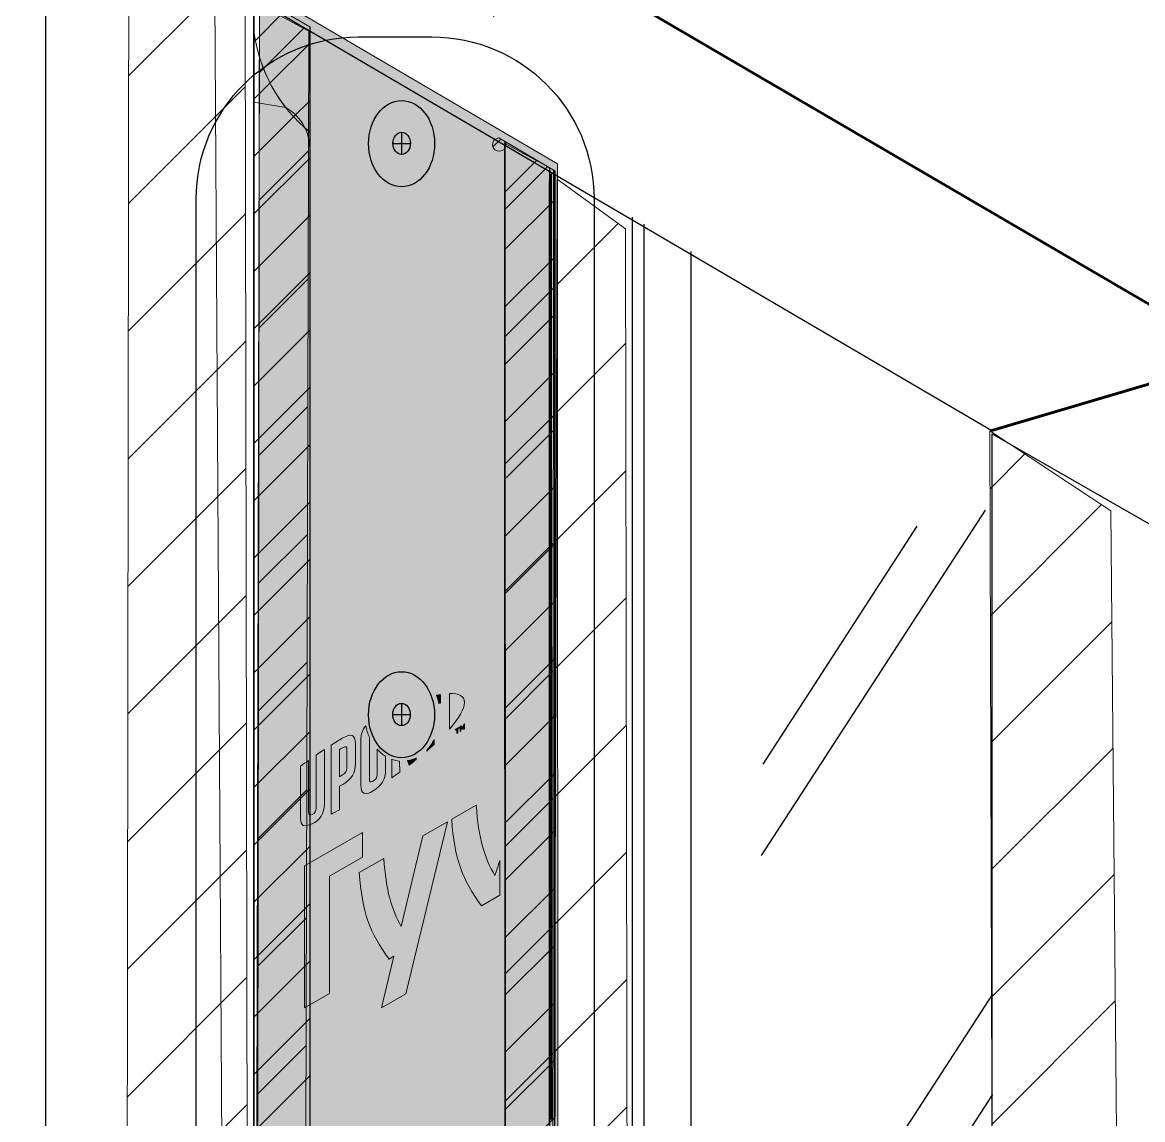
# Model space of a CAD drawing. Extents: x -1392 to 5791, y -3809 to 1722.
# Drawn here: x 899.8 to 1024.1, y -1735.7 to -1613.9 of the extents above; entities that cross this region are included whole.
import ezdxf

# ---------------------------------------------------------------- set-up
doc = ezdxf.new("R2010")
doc.units = 0
doc.header["$MEASUREMENT"] = 0
doc.linetypes.add('AI-Linetype-14', pattern=[18, 9, -9])
for name, color, linetype, lineweight in [('.ATI-HATCH', 7, 'Continuous', 0), ('G-ANNO-TTLB', 7, 'Continuous', 0), ('Layer 12', 7, 'Continuous', 0), ('TYVEK', 7, 'Continuous', 0), ('X-REF - TRACED', 7, 'Continuous', 0)]:
    doc.layers.add(name, color=color, linetype=linetype, lineweight=lineweight)
pattern_1 = [(45, (0, 0), (-7.071067, 7.07107), [])]

# ---------------------------------------------------------------- blocks, each defined once
blk = doc.blocks.new('Block_123')
at = {"layer": '.ATI-HATCH'}
for points, knots in [([(931.68, -1614.43), (931.68, -1614.43), (925.48, -1610.81), (925.48, -1610.81), (925.48, -1610.81), (925.48, -1611.26), (925.48, -1611.26), (925.48, -1611.26), (925.48, -1611.26), (925.48, -1611.26), (925.48, -1611.26), (925.48, -1614.8), (925.48, -1614.8), (926.01, -1619.22), (928.23, -1623.27), (931.68, -1626.09), (931.68, -1626.09), (931.68, -1614.43), (931.68, -1614.43)], [0, 0, 0, 0, 1, 1, 1, 2, 2, 2, 3, 3, 3, 4, 4, 4, 5, 5, 5, 6, 6, 6, 6]), ([(925.48, -1614.8), (925.48, -1614.8), (925.48, -1622.78), (925.48, -1622.78), (925.48, -1622.78), (929.02, -1623.37), (929.02, -1623.37), (927.08, -1620.89), (925.85, -1617.92), (925.48, -1614.8)], [0, 0, 0, 0, 1, 1, 1, 2, 2, 2, 3, 3, 3, 3]), ([(958.88, -1630.39), (958.88, -1630.39), (952.67, -1626.75), (952.67, -1626.75), (952.26, -1626.78), (951.95, -1627.13), (951.98, -1627.54), (952.01, -1627.95), (952.36, -1628.26), (952.77, -1628.23), (953.18, -1628.2), (953.49, -1627.85), (953.46, -1627.44), (953.45, -1627.31), (953.41, -1627.19), (953.34, -1627.09), (953.34, -1627.09), (953.35, -1735.15), (953.35, -1735.15), (953.35, -1735.15), (953.35, -1755.57), (953.35, -1755.57), (953.35, -1755.57), (958.89, -1752.45), (958.89, -1752.45), (958.89, -1752.45), (958.89, -1735.34), (958.89, -1735.34), (958.89, -1735.34), (958.88, -1630.39), (958.88, -1630.39)], [0, 0, 0, 0, 1, 1, 1, 2, 2, 2, 3, 3, 3, 4, 4, 4, 5, 5, 5, 6, 6, 6, 7, 7, 7, 8, 8, 8, 9, 9, 9, 10, 10, 10, 10])]:
    blk.add_open_spline(points, degree=3, knots=knots, dxfattribs=at)
at = {"layer": '.ATI-HATCH', "color": 8, "lineweight": 0, "true_color": 0x808080}
for points in [[(925.65, -1615.92), (925.65, -1615.92), (928.81, -1612.76), (928.81, -1612.76)], [(925.48, -1616.09), (925.48, -1616.09), (925.65, -1615.92), (925.65, -1615.92)], [(927.28, -1620.65), (927.28, -1620.65), (931.68, -1616.25), (931.68, -1616.25)], [(925.48, -1622.45), (925.48, -1622.45), (927.28, -1620.65), (927.28, -1620.65)], [(929.89, -1624.4), (929.89, -1624.4), (931.68, -1622.62), (931.68, -1622.62)], [(952.02, -1627.74), (952.02, -1627.74), (952.88, -1626.87), (952.88, -1626.87)], [(953.34, -1632.78), (953.34, -1632.78), (956.89, -1629.23), (956.89, -1629.23)], [(953.34, -1639.14), (953.34, -1639.14), (958.88, -1633.61), (958.88, -1633.61)], [(953.34, -1645.5), (953.34, -1645.5), (958.88, -1639.97), (958.88, -1639.97)], [(953.34, -1651.87), (953.34, -1651.87), (958.88, -1646.34), (958.88, -1646.34)], [(953.35, -1658.23), (953.35, -1658.23), (958.88, -1652.7), (958.88, -1652.7)], [(953.35, -1664.6), (953.35, -1664.6), (958.88, -1659.06), (958.88, -1659.06)], [(953.35, -1670.96), (953.35, -1670.96), (958.88, -1665.43), (958.88, -1665.43)], [(953.35, -1677.32), (953.35, -1677.32), (958.88, -1671.79), (958.88, -1671.79)], [(953.35, -1683.69), (953.35, -1683.69), (958.88, -1678.16), (958.88, -1678.16)], [(953.35, -1690.05), (953.35, -1690.05), (958.88, -1684.52), (958.88, -1684.52)], [(953.35, -1696.42), (953.35, -1696.42), (958.88, -1690.88), (958.88, -1690.88)], [(953.35, -1702.78), (953.35, -1702.78), (958.88, -1697.25), (958.88, -1697.25)], [(953.35, -1709.15), (953.35, -1709.15), (958.88, -1703.61), (958.88, -1703.61)], [(953.35, -1715.51), (953.35, -1715.51), (958.89, -1709.98), (958.89, -1709.98)], [(953.35, -1721.87), (953.35, -1721.87), (958.89, -1716.34), (958.89, -1716.34)], [(953.35, -1728.24), (953.35, -1728.24), (958.89, -1722.71), (958.89, -1722.71)], [(953.35, -1734.6), (953.35, -1734.6), (958.89, -1729.07), (958.89, -1729.07)], [(953.35, -1740.97), (953.35, -1740.97), (958.89, -1735.43), (958.89, -1735.43)], [(953.35, -1747.33), (953.35, -1747.33), (958.89, -1741.8), (958.89, -1741.8)], [(953.35, -1753.7), (953.35, -1753.7), (958.89, -1748.16), (958.89, -1748.16)]]:
    blk.add_open_spline(points, degree=3, dxfattribs=at)
blk = doc.blocks.new('Block_125')
at = {"layer": '.ATI-HATCH'}
blk.add_open_spline([(931.68, -1628.25), (931.79, -1626.25), (930.76, -1624.36), (929.02, -1623.37), (929.02, -1623.37), (925.48, -1622.78), (925.48, -1622.78), (925.48, -1622.78), (925.48, -1771.27), (925.48, -1771.27), (925.48, -1771.27), (931.68, -1767.78), (931.68, -1767.78), (931.68, -1767.78), (931.68, -1628.25), (931.68, -1628.25)], degree=3, knots=[0, 0, 0, 0, 1, 1, 1, 2, 2, 2, 3, 3, 3, 4, 4, 4, 5, 5, 5, 5], dxfattribs=at)
at = {"layer": '.ATI-HATCH', "color": 8, "lineweight": 0, "true_color": 0x808080}
for points in [[(925.48, -1628.82), (925.48, -1628.82), (930.11, -1624.19), (930.11, -1624.19)], [(925.48, -1635.18), (925.48, -1635.18), (931.68, -1628.98), (931.68, -1628.98)], [(925.48, -1641.55), (925.48, -1641.55), (931.68, -1635.35), (931.68, -1635.35)], [(925.48, -1647.91), (925.48, -1647.91), (931.68, -1641.71), (931.68, -1641.71)], [(925.48, -1654.28), (925.48, -1654.28), (931.68, -1648.08), (931.68, -1648.08)], [(925.48, -1660.64), (925.48, -1660.64), (931.68, -1654.44), (931.68, -1654.44)], [(925.48, -1667.01), (925.48, -1667.01), (931.68, -1660.81), (931.68, -1660.81)], [(925.48, -1673.37), (925.48, -1673.37), (931.68, -1667.17), (931.68, -1667.17)], [(925.48, -1679.74), (925.48, -1679.74), (931.68, -1673.53), (931.68, -1673.53)], [(925.48, -1686.1), (925.48, -1686.1), (931.68, -1679.9), (931.68, -1679.9)], [(925.48, -1692.47), (925.48, -1692.47), (931.68, -1686.26), (931.68, -1686.26)], [(925.48, -1698.83), (925.48, -1698.83), (931.68, -1692.63), (931.68, -1692.63)], [(925.48, -1705.2), (925.48, -1705.2), (931.68, -1698.99), (931.68, -1698.99)], [(925.48, -1711.56), (925.48, -1711.56), (931.68, -1705.36), (931.68, -1705.36)], [(925.48, -1717.93), (925.48, -1717.93), (931.68, -1711.72), (931.68, -1711.72)], [(925.48, -1724.29), (925.48, -1724.29), (931.68, -1718.09), (931.68, -1718.09)], [(925.48, -1730.66), (925.48, -1730.66), (931.68, -1724.45), (931.68, -1724.45)], [(925.48, -1737.02), (925.48, -1737.02), (931.68, -1730.82), (931.68, -1730.82)], [(925.48, -1743.39), (925.48, -1743.39), (931.68, -1737.18), (931.68, -1737.18)], [(925.48, -1749.75), (925.48, -1749.75), (931.68, -1743.55), (931.68, -1743.55)], [(925.48, -1756.12), (925.48, -1756.12), (931.68, -1749.91), (931.68, -1749.91)], [(925.48, -1762.48), (925.48, -1762.48), (931.68, -1756.28), (931.68, -1756.28)], [(925.48, -1768.85), (925.48, -1768.85), (931.68, -1762.64), (931.68, -1762.64)]]:
    blk.add_open_spline(points, degree=3, dxfattribs=at)
blk = doc.blocks.new('Block_466')
at = {"layer": 'TYVEK', "color": 18, "lineweight": 60, "true_color": 0x000000}
for points in [[(901.16, -1572.61)], [(901.16, -1744)]]:
    blk.add_lwpolyline(points, dxfattribs=at)
blk = doc.blocks.new('Block_468')
at = {"layer": 'TYVEK', "color": 18, "lineweight": 25, "true_color": 0x000000}
for points in [[(958.29, -1630.14)], [(958.29, -1735.07)]]:
    blk.add_lwpolyline(points, dxfattribs=at)
blk = doc.blocks.new('Block_472')
at = {"layer": 'TYVEK', "color": 4, "lineweight": 25, "true_color": 0x00ffff}
for points in [[(958.3, -1735.08)], [(958.3, -1763.15)]]:
    blk.add_lwpolyline(points, dxfattribs=at)
blk = doc.blocks.new('Block_473')
at = {"layer": 'TYVEK', "color": 4, "lineweight": 25, "true_color": 0x00ffff}
for points in [[(958.29, -1630.14)], [(958.3, -1735.08)]]:
    blk.add_lwpolyline(points, dxfattribs=at)
blk = doc.blocks.new('Block_475')
at = {"layer": 'TYVEK', "color": 18, "lineweight": 60, "true_color": 0x000000}
for points in [[(958.29, -1630.14)], [(958.29, -1763.15)]]:
    blk.add_lwpolyline(points, dxfattribs=at)
blk = doc.blocks.new('Block_484')
at = {"layer": 'TYVEK', "color": 18, "lineweight": 25, "true_color": 0x000000}
for points in [[(962.51, -1630.67)], [(962.51, -1735.62)]]:
    blk.add_lwpolyline(points, dxfattribs=at)
blk = doc.blocks.new('Block_485')
at = {"layer": 'TYVEK', "color": 4, "lineweight": 25, "true_color": 0x00ffff}
for points in [[(963.62, -1630.53)], [(963.64, -1735.48)]]:
    blk.add_lwpolyline(points, dxfattribs=at)
blk = doc.blocks.new('Block_771')
at = {"layer": 'X-REF - TRACED', "true_color": 0x848484, "transparency": 33554687}
h = blk.add_hatch(color=252, dxfattribs=at)
h.dxf.hatch_style = 2
edge = h.paths.add_edge_path()
edge.add_spline(control_points=[(948.86, -1689.39), (948.86, -1690.11), (948.25, -1691.14), (947.18, -1692.34), (947.18, -1692.34), (947.18, -1688.39), (947.18, -1688.39), (948.25, -1688.35), (948.86, -1688.67), (948.86, -1689.39)], knot_values=[0, 0, 0, 0, 1, 1, 1, 2, 2, 2, 3, 3, 3, 3], degree=3, periodic=0)
h = blk.add_hatch(color=252, dxfattribs=at)
h.dxf.hatch_style = 2
edge = h.paths.add_edge_path()
edge.add_spline(control_points=[(946.18, -1688.51), (946.18, -1688.51), (946.18, -1689.45), (946.18, -1689.45), (946.13, -1689.46), (946.08, -1689.47), (946.02, -1689.49), (945.96, -1689.18), (945.88, -1688.88), (945.76, -1688.59), (945.91, -1688.56), (946.04, -1688.53), (946.18, -1688.51)], knot_values=[0, 0, 0, 0, 1, 1, 1, 2, 2, 2, 3, 3, 3, 4, 4, 4, 4], degree=3, periodic=0)
h = blk.add_hatch(color=252, dxfattribs=at)
h.dxf.hatch_style = 2
edge = h.paths.add_edge_path()
edge.add_spline(control_points=[(939.16, -1694.56), (939.16, -1694.56), (939.16, -1697.39), (939.16, -1697.39), (939.16, -1697.69), (939.07, -1697.9), (938.74, -1698.1), (938.39, -1698.31), (938.3, -1698.2), (938.3, -1697.88), (938.3, -1697.88), (938.3, -1693.23), (938.3, -1693.23), (938.12, -1692.84), (937.98, -1692.42), (937.9, -1691.97), (937.55, -1692.38), (937.35, -1692.9), (937.35, -1693.52), (937.35, -1693.52), (937.35, -1698.52), (937.35, -1698.52), (937.35, -1699.59), (937.82, -1699.75), (938.74, -1699.18), (939.63, -1698.61), (940.1, -1697.95), (940.1, -1696.82), (940.1, -1696.82), (940.1, -1695.35), (940.1, -1695.35), (939.75, -1695.15), (939.44, -1694.88), (939.16, -1694.56)], knot_values=[0, 0, 0, 0, 1, 1, 1, 2, 2, 2, 3, 3, 3, 4, 4, 4, 5, 5, 5, 6, 6, 6, 7, 7, 7, 8, 8, 8, 9, 9, 9, 10, 10, 10, 11, 11, 11, 11], degree=3, periodic=0)
h = blk.add_hatch(color=252, dxfattribs=at)
h.dxf.hatch_style = 2
edge = h.paths.add_edge_path()
edge.add_spline(control_points=[(947.86, -1692.34), (947.86, -1692.34), (947.86, -1692.44), (947.86, -1692.44), (947.86, -1692.44), (948.01, -1692.35), (948.01, -1692.35), (948.01, -1692.35), (948.01, -1692.82), (948.01, -1692.82), (948.01, -1692.82), (948.11, -1692.76), (948.11, -1692.76), (948.11, -1692.76), (948.11, -1692.3), (948.11, -1692.3), (948.11, -1692.3), (948.26, -1692.21), (948.26, -1692.21), (948.26, -1692.21), (948.26, -1692.11), (948.26, -1692.11), (948.26, -1692.11), (947.86, -1692.34), (947.86, -1692.34)], knot_values=[0, 0, 0, 0, 1, 1, 1, 2, 2, 2, 3, 3, 3, 4, 4, 4, 5, 5, 5, 6, 6, 6, 7, 7, 7, 8, 8, 8, 8], degree=3, periodic=0)
edge = h.paths.add_edge_path()
edge.add_spline(control_points=[(948.77, -1691.82), (948.77, -1691.82), (948.62, -1692.17), (948.62, -1692.17), (948.62, -1692.17), (948.47, -1691.99), (948.47, -1691.99), (948.47, -1691.99), (948.37, -1692.05), (948.37, -1692.05), (948.37, -1692.05), (948.37, -1692.62), (948.37, -1692.62), (948.37, -1692.62), (948.46, -1692.56), (948.46, -1692.56), (948.46, -1692.56), (948.46, -1692.16), (948.46, -1692.16), (948.46, -1692.16), (948.61, -1692.34), (948.61, -1692.34), (948.61, -1692.34), (948.62, -1692.34), (948.62, -1692.34), (948.62, -1692.34), (948.77, -1691.98), (948.77, -1691.98), (948.77, -1691.98), (948.77, -1692.38), (948.77, -1692.38), (948.77, -1692.38), (948.87, -1692.33), (948.87, -1692.33), (948.87, -1692.33), (948.87, -1691.76), (948.87, -1691.76), (948.87, -1691.76), (948.77, -1691.82), (948.77, -1691.82)], knot_values=[0, 0, 0, 0, 1, 1, 1, 2, 2, 2, 3, 3, 3, 4, 4, 4, 5, 5, 5, 6, 6, 6, 7, 7, 7, 8, 8, 8, 9, 9, 9, 10, 10, 10, 11, 11, 11, 12, 12, 12, 13, 13, 13, 13], degree=3, periodic=0)
h = blk.add_hatch(color=252, dxfattribs=at)
h.dxf.hatch_style = 2
edge = h.paths.add_edge_path()
edge.add_spline(control_points=[(935.8, -1696.65), (935.8, -1696.98), (935.7, -1697.21), (935.32, -1697.43), (935.32, -1697.43), (934.99, -1697.62), (934.99, -1697.62), (934.99, -1697.62), (934.99, -1694.6), (934.99, -1694.6), (935.14, -1694.5), (935.22, -1694.46), (935.31, -1694.41), (935.72, -1694.17), (935.8, -1694.3), (935.8, -1694.63), (935.8, -1694.63), (935.8, -1696.65), (935.8, -1696.65)], knot_values=[0, 0, 0, 0, 1, 1, 1, 2, 2, 2, 3, 3, 3, 4, 4, 4, 5, 5, 5, 6, 6, 6, 6], degree=3, periodic=0)
edge = h.paths.add_edge_path()
edge.add_spline(control_points=[(935.36, -1693.31), (935.2, -1693.4), (934.6, -1693.77), (934.06, -1694.12), (934.06, -1694.12), (934.06, -1701.77), (934.06, -1701.77), (934.24, -1701.68), (934.73, -1701.43), (934.99, -1701.28), (934.99, -1701.28), (934.99, -1698.68), (934.99, -1698.68), (934.99, -1698.68), (935.36, -1698.47), (935.36, -1698.47), (936.34, -1697.9), (936.75, -1697.16), (936.75, -1696.19), (936.75, -1696.19), (936.75, -1693.93), (936.75, -1693.93), (936.75, -1692.98), (936.29, -1692.77), (935.36, -1693.31)], knot_values=[0, 0, 0, 0, 1, 1, 1, 2, 2, 2, 3, 3, 3, 4, 4, 4, 5, 5, 5, 6, 6, 6, 7, 7, 7, 8, 8, 8, 8], degree=3, periodic=0)
h = blk.add_hatch(color=252, dxfattribs=at)
h.dxf.hatch_style = 2
edge = h.paths.add_edge_path()
edge.add_spline(control_points=[(944.66, -1694.67), (944.99, -1694.33), (945.28, -1693.93), (945.5, -1693.48), (945.5, -1693.48), (945.5, -1694.03), (945.5, -1694.03), (945.24, -1694.26), (944.86, -1694.6), (944.66, -1694.77), (944.66, -1694.77), (944.66, -1694.67), (944.66, -1694.67)], knot_values=[0, 0, 0, 0, 1, 1, 1, 2, 2, 2, 3, 3, 3, 4, 4, 4, 4], degree=3, periodic=0)
h = blk.add_hatch(color=252, dxfattribs=at)
h.dxf.hatch_style = 2
edge = h.paths.add_edge_path()
edge.add_spline(control_points=[(932.38, -1701.13), (932.38, -1701.43), (932.29, -1701.67), (931.96, -1701.82), (931.64, -1701.96), (931.55, -1701.85), (931.55, -1701.49), (931.55, -1701.49), (931.55, -1695.81), (931.55, -1695.81), (931.34, -1695.96), (930.86, -1696.31), (930.66, -1696.46), (930.66, -1696.46), (930.66, -1702.21), (930.66, -1702.21), (930.66, -1703.13), (931.04, -1703.26), (931.96, -1702.85), (932.81, -1702.48), (933.32, -1701.69), (933.32, -1700.67), (933.32, -1700.67), (933.32, -1694.6), (933.32, -1694.6), (933.15, -1694.71), (932.57, -1695.1), (932.38, -1695.23), (932.38, -1695.23), (932.38, -1701.13), (932.38, -1701.13)], knot_values=[0, 0, 0, 0, 1, 1, 1, 2, 2, 2, 3, 3, 3, 4, 4, 4, 5, 5, 5, 6, 6, 6, 7, 7, 7, 8, 8, 8, 9, 9, 9, 10, 10, 10, 10], degree=3, periodic=0)
h = blk.add_hatch(color=252, dxfattribs=at)
h.dxf.hatch_style = 2
edge = h.paths.add_edge_path()
edge.add_spline(control_points=[(941.66, -1695.88), (941.66, -1695.88), (941.68, -1697.1), (941.68, -1697.1), (941.44, -1697.28), (940.96, -1697.61), (940.78, -1697.74), (940.78, -1697.74), (940.78, -1695.69), (940.78, -1695.69), (941.06, -1695.79), (941.36, -1695.86), (941.66, -1695.88)], knot_values=[0, 0, 0, 0, 1, 1, 1, 2, 2, 2, 3, 3, 3, 4, 4, 4, 4], degree=3, periodic=0)
h = blk.add_hatch(color=252, dxfattribs=at)
h.dxf.hatch_style = 2
edge = h.paths.add_edge_path()
edge.add_spline(control_points=[(943.51, -1695.53), (943.51, -1695.53), (943.51, -1695.72), (943.51, -1695.72), (943.28, -1695.9), (942.94, -1696.16), (942.71, -1696.34), (942.71, -1696.34), (942.55, -1695.84), (942.55, -1695.84), (942.88, -1695.79), (943.2, -1695.68), (943.51, -1695.53)], knot_values=[0, 0, 0, 0, 1, 1, 1, 2, 2, 2, 3, 3, 3, 4, 4, 4, 4], degree=3, periodic=0)
at = {"layer": 'X-REF - TRACED'}
for points, knots in [([(948.86, -1689.39), (948.86, -1690.11), (948.25, -1691.14), (947.18, -1692.34), (947.18, -1692.34), (947.18, -1688.39), (947.18, -1688.39), (948.25, -1688.35), (948.86, -1688.67), (948.86, -1689.39)], [0, 0, 0, 0, 1, 1, 1, 2, 2, 2, 3, 3, 3, 3]), ([(946.18, -1688.51), (946.18, -1688.51), (946.18, -1689.45), (946.18, -1689.45), (946.13, -1689.46), (946.08, -1689.47), (946.02, -1689.49), (945.96, -1689.18), (945.88, -1688.88), (945.76, -1688.59), (945.91, -1688.56), (946.04, -1688.53), (946.18, -1688.51)], [0, 0, 0, 0, 1, 1, 1, 2, 2, 2, 3, 3, 3, 4, 4, 4, 4]), ([(939.16, -1694.56), (939.16, -1694.56), (939.16, -1697.39), (939.16, -1697.39), (939.16, -1697.69), (939.07, -1697.9), (938.74, -1698.1), (938.39, -1698.31), (938.3, -1698.2), (938.3, -1697.88), (938.3, -1697.88), (938.3, -1693.23), (938.3, -1693.23), (938.12, -1692.84), (937.98, -1692.42), (937.9, -1691.97), (937.55, -1692.38), (937.35, -1692.9), (937.35, -1693.52), (937.35, -1693.52), (937.35, -1698.52), (937.35, -1698.52), (937.35, -1699.59), (937.82, -1699.75), (938.74, -1699.18), (939.63, -1698.61), (940.1, -1697.95), (940.1, -1696.82), (940.1, -1696.82), (940.1, -1695.35), (940.1, -1695.35), (939.75, -1695.15), (939.44, -1694.88), (939.16, -1694.56)], [0, 0, 0, 0, 1, 1, 1, 2, 2, 2, 3, 3, 3, 4, 4, 4, 5, 5, 5, 6, 6, 6, 7, 7, 7, 8, 8, 8, 9, 9, 9, 10, 10, 10, 11, 11, 11, 11]), ([(948.77, -1691.82), (948.77, -1691.82), (948.62, -1692.17), (948.62, -1692.17), (948.62, -1692.17), (948.47, -1691.99), (948.47, -1691.99), (948.47, -1691.99), (948.37, -1692.05), (948.37, -1692.05), (948.37, -1692.05), (948.37, -1692.62), (948.37, -1692.62), (948.37, -1692.62), (948.46, -1692.56), (948.46, -1692.56), (948.46, -1692.56), (948.46, -1692.16), (948.46, -1692.16), (948.46, -1692.16), (948.61, -1692.34), (948.61, -1692.34), (948.61, -1692.34), (948.62, -1692.34), (948.62, -1692.34), (948.62, -1692.34), (948.77, -1691.98), (948.77, -1691.98), (948.77, -1691.98), (948.77, -1692.38), (948.77, -1692.38), (948.77, -1692.38), (948.87, -1692.33), (948.87, -1692.33), (948.87, -1692.33), (948.87, -1691.76), (948.87, -1691.76), (948.87, -1691.76), (948.77, -1691.82), (948.77, -1691.82)], [0, 0, 0, 0, 1, 1, 1, 2, 2, 2, 3, 3, 3, 4, 4, 4, 5, 5, 5, 6, 6, 6, 7, 7, 7, 8, 8, 8, 9, 9, 9, 10, 10, 10, 11, 11, 11, 12, 12, 12, 13, 13, 13, 13]), ([(935.36, -1693.31), (935.2, -1693.4), (934.6, -1693.77), (934.06, -1694.12), (934.06, -1694.12), (934.06, -1701.77), (934.06, -1701.77), (934.24, -1701.68), (934.73, -1701.43), (934.99, -1701.28), (934.99, -1701.28), (934.99, -1698.68), (934.99, -1698.68), (934.99, -1698.68), (935.36, -1698.47), (935.36, -1698.47), (936.34, -1697.9), (936.75, -1697.16), (936.75, -1696.19), (936.75, -1696.19), (936.75, -1693.93), (936.75, -1693.93), (936.75, -1692.98), (936.29, -1692.77), (935.36, -1693.31)], [0, 0, 0, 0, 1, 1, 1, 2, 2, 2, 3, 3, 3, 4, 4, 4, 5, 5, 5, 6, 6, 6, 7, 7, 7, 8, 8, 8, 8]), ([(947.86, -1692.34), (947.86, -1692.34), (947.86, -1692.44), (947.86, -1692.44), (947.86, -1692.44), (948.01, -1692.35), (948.01, -1692.35), (948.01, -1692.35), (948.01, -1692.82), (948.01, -1692.82), (948.01, -1692.82), (948.11, -1692.76), (948.11, -1692.76), (948.11, -1692.76), (948.11, -1692.3), (948.11, -1692.3), (948.11, -1692.3), (948.26, -1692.21), (948.26, -1692.21), (948.26, -1692.21), (948.26, -1692.11), (948.26, -1692.11), (948.26, -1692.11), (947.86, -1692.34), (947.86, -1692.34)], [0, 0, 0, 0, 1, 1, 1, 2, 2, 2, 3, 3, 3, 4, 4, 4, 5, 5, 5, 6, 6, 6, 7, 7, 7, 8, 8, 8, 8]), ([(935.8, -1696.65), (935.8, -1696.98), (935.7, -1697.21), (935.32, -1697.43), (935.32, -1697.43), (934.99, -1697.62), (934.99, -1697.62), (934.99, -1697.62), (934.99, -1694.6), (934.99, -1694.6), (935.14, -1694.5), (935.22, -1694.46), (935.31, -1694.41), (935.72, -1694.17), (935.8, -1694.3), (935.8, -1694.63), (935.8, -1694.63), (935.8, -1696.65), (935.8, -1696.65)], [0, 0, 0, 0, 1, 1, 1, 2, 2, 2, 3, 3, 3, 4, 4, 4, 5, 5, 5, 6, 6, 6, 6]), ([(944.66, -1694.67), (944.99, -1694.33), (945.28, -1693.93), (945.5, -1693.48), (945.5, -1693.48), (945.5, -1694.03), (945.5, -1694.03), (945.24, -1694.26), (944.86, -1694.6), (944.66, -1694.77), (944.66, -1694.77), (944.66, -1694.67), (944.66, -1694.67)], [0, 0, 0, 0, 1, 1, 1, 2, 2, 2, 3, 3, 3, 4, 4, 4, 4]), ([(932.38, -1701.13), (932.38, -1701.43), (932.29, -1701.67), (931.96, -1701.82), (931.64, -1701.96), (931.55, -1701.85), (931.55, -1701.49), (931.55, -1701.49), (931.55, -1695.81), (931.55, -1695.81), (931.34, -1695.96), (930.86, -1696.31), (930.66, -1696.46), (930.66, -1696.46), (930.66, -1702.21), (930.66, -1702.21), (930.66, -1703.13), (931.04, -1703.26), (931.96, -1702.85), (932.81, -1702.48), (933.32, -1701.69), (933.32, -1700.67), (933.32, -1700.67), (933.32, -1694.6), (933.32, -1694.6), (933.15, -1694.71), (932.57, -1695.1), (932.38, -1695.23), (932.38, -1695.23), (932.38, -1701.13), (932.38, -1701.13)], [0, 0, 0, 0, 1, 1, 1, 2, 2, 2, 3, 3, 3, 4, 4, 4, 5, 5, 5, 6, 6, 6, 7, 7, 7, 8, 8, 8, 9, 9, 9, 10, 10, 10, 10]), ([(941.66, -1695.88), (941.66, -1695.88), (941.68, -1697.1), (941.68, -1697.1), (941.44, -1697.28), (940.96, -1697.61), (940.78, -1697.74), (940.78, -1697.74), (940.78, -1695.69), (940.78, -1695.69), (941.06, -1695.79), (941.36, -1695.86), (941.66, -1695.88)], [0, 0, 0, 0, 1, 1, 1, 2, 2, 2, 3, 3, 3, 4, 4, 4, 4]), ([(943.51, -1695.53), (943.51, -1695.53), (943.51, -1695.72), (943.51, -1695.72), (943.28, -1695.9), (942.94, -1696.16), (942.71, -1696.34), (942.71, -1696.34), (942.55, -1695.84), (942.55, -1695.84), (942.88, -1695.79), (943.2, -1695.68), (943.51, -1695.53)], [0, 0, 0, 0, 1, 1, 1, 2, 2, 2, 3, 3, 3, 4, 4, 4, 4])]:
    blk.add_open_spline(points, degree=3, knots=knots, dxfattribs=at)
blk = doc.blocks.new('Block_775')
at = {"layer": 'X-REF - TRACED', "true_color": 0x848484, "transparency": 33554687}
h = blk.add_hatch(color=252, dxfattribs=at)
h.dxf.hatch_style = 2
edge = h.paths.add_edge_path()
edge.add_spline(control_points=[(952.78, -1706.93), (952.78, -1706.93), (952.78, -1710.75), (952.78, -1710.75), (952.78, -1710.75), (950.74, -1711.93), (950.74, -1711.93), (948.62, -1709.08), (947.74, -1706.69), (947.44, -1702.34), (947.44, -1702.34), (950.17, -1700.77), (950.17, -1700.77), (950.38, -1704.49), (951.11, -1706.67), (952.23, -1708.57), (952.43, -1708.02), (952.61, -1707.48), (952.78, -1706.93)], knot_values=[0, 0, 0, 0, 1, 1, 1, 2, 2, 2, 3, 3, 3, 4, 4, 4, 5, 5, 5, 6, 6, 6, 6], degree=3, periodic=0)
h = blk.add_hatch(color=252, dxfattribs=at)
h.dxf.hatch_style = 2
h.paths.add_polyline_path([(937.52, -1703.82), (937.52, -1706.56), (933.87, -1708.67), (933.87, -1721.67), (931.1, -1723.27), (931.1, -1707.52)])
at = {"layer": 'X-REF - TRACED'}
blk.add_lwpolyline([(937.52, -1703.82), (937.52, -1706.56), (933.87, -1708.67), (933.87, -1721.67), (931.1, -1723.27), (931.1, -1707.52)], close=True, dxfattribs=at)
blk.add_open_spline([(952.78, -1706.93), (952.78, -1706.93), (952.78, -1710.75), (952.78, -1710.75), (952.78, -1710.75), (950.74, -1711.93), (950.74, -1711.93), (948.62, -1709.08), (947.74, -1706.69), (947.44, -1702.34), (947.44, -1702.34), (950.17, -1700.77), (950.17, -1700.77), (950.38, -1704.49), (951.11, -1706.67), (952.23, -1708.57), (952.43, -1708.02), (952.61, -1707.48), (952.78, -1706.93)], degree=3, knots=[0, 0, 0, 0, 1, 1, 1, 2, 2, 2, 3, 3, 3, 4, 4, 4, 5, 5, 5, 6, 6, 6, 6], dxfattribs=at)
blk = doc.blocks.new('Block_774')
at = {"layer": 'X-REF - TRACED', "true_color": 0x848484, "transparency": 33554687}
h = blk.add_hatch(color=252, dxfattribs=at)
h.dxf.hatch_style = 2
edge = h.paths.add_edge_path()
edge.add_spline(control_points=[(944.25, -1704.18), (944.25, -1704.18), (941.82, -1714.23), (941.82, -1714.23), (940.79, -1712.39), (940.12, -1710.24), (939.91, -1706.69), (939.91, -1706.69), (937.18, -1708.26), (937.18, -1708.26), (937.48, -1712.61), (938.36, -1715), (940.48, -1717.85), (940.48, -1717.85), (941.02, -1717.53), (941.02, -1717.53), (941.02, -1717.53), (939.64, -1723.28), (939.64, -1723.28), (939.64, -1723.28), (942.34, -1721.72), (942.34, -1721.72), (942.34, -1721.72), (946.96, -1702.62), (946.96, -1702.62), (946.96, -1702.62), (944.25, -1704.18), (944.25, -1704.18)], knot_values=[0, 0, 0, 0, 1, 1, 1, 2, 2, 2, 3, 3, 3, 4, 4, 4, 5, 5, 5, 6, 6, 6, 7, 7, 7, 8, 8, 8, 9, 9, 9, 9], degree=3, periodic=0)
at = {"layer": 'X-REF - TRACED'}
blk.add_open_spline([(944.25, -1704.18), (944.25, -1704.18), (941.82, -1714.23), (941.82, -1714.23), (940.79, -1712.39), (940.12, -1710.24), (939.91, -1706.69), (939.91, -1706.69), (937.18, -1708.26), (937.18, -1708.26), (937.48, -1712.61), (938.36, -1715), (940.48, -1717.85), (940.48, -1717.85), (941.02, -1717.53), (941.02, -1717.53), (941.02, -1717.53), (939.64, -1723.28), (939.64, -1723.28), (939.64, -1723.28), (942.34, -1721.72), (942.34, -1721.72), (942.34, -1721.72), (946.96, -1702.62), (946.96, -1702.62), (946.96, -1702.62), (944.25, -1704.18), (944.25, -1704.18)], degree=3, knots=[0, 0, 0, 0, 1, 1, 1, 2, 2, 2, 3, 3, 3, 4, 4, 4, 5, 5, 5, 6, 6, 6, 7, 7, 7, 8, 8, 8, 9, 9, 9, 9], dxfattribs=at)
blk.add_blockref('Block_775', (0, 0), dxfattribs=at)
blk = doc.blocks.new('Block_773')
at = {"layer": 'X-REF - TRACED'}
blk.add_blockref('Block_774', (0, 0), dxfattribs=at)
blk = doc.blocks.new('Block_772')
at = {"layer": 'X-REF - TRACED'}
blk.add_blockref('Block_773', (0, 0), dxfattribs=at)
blk = doc.blocks.new('Block_770')
at = {"layer": 'X-REF - TRACED'}
for name in ['Block_771', 'Block_772']:
    blk.add_blockref(name, (0, 0), dxfattribs=at)

msp = doc.modelspace()

# ---------------------------------------------------------------- hatches: boundary and pattern name
at = {"layer": 'G-ANNO-TTLB', "true_color": 0xff00ff, "transparency": 33554687}
h = msp.add_hatch(color=6, dxfattribs=at)
edge = h.paths.add_edge_path()
edge.add_spline(control_points=[(1773.02, -3692.6), (1773.02, -3692.6), (-1156.5, -3692.6), (-1156.5, -3692.6), (-1156.5, -3692.6), (-1156.5, -1235.6), (-1156.5, -1235.6), (-1156.5, -1235.6), (1773.02, -1235.6), (1773.02, -1235.6), (1773.02, -1235.6), (1773.02, -3692.6), (1773.02, -3692.6)], knot_values=[0, 0, 0, 0, 1, 1, 1, 2, 2, 2, 3, 3, 3, 4, 4, 4, 4], degree=3, periodic=0)
edge = h.paths.add_edge_path()
edge.add_spline(control_points=[(-1147.5, -1244.6), (-1147.5, -1244.6), (-1147.5, -3683.6), (-1147.5, -3683.6), (-1147.5, -3683.6), (1764.02, -3683.6), (1764.02, -3683.6), (1764.02, -3683.6), (1764.02, -1244.6), (1764.02, -1244.6), (1764.02, -1244.6), (-1147.5, -1244.6), (-1147.5, -1244.6)], knot_values=[0, 0, 0, 0, 1, 1, 1, 2, 2, 2, 3, 3, 3, 4, 4, 4, 4], degree=3, periodic=0)
edge.add_line((-1147.5, -1244.6), (-1147.5, -1244.6))
at = {"layer": 'Layer 12', "true_color": 0x000000, "transparency": 33554687}
h = msp.add_hatch(dxfattribs=at)
h.set_pattern_fill('_U', color=18, scale=10, angle=45, style=2, pattern_type=0)
h.set_pattern_definition(pattern_1)
h.paths.add_polyline_path([(924.82, -1782.89), (911.39, -1774.54), (911.6, -1603.82), (924.51, -1611.83)])
at = {"layer": 'Layer 12', "true_color": 0x848484, "transparency": 33554457}
h = msp.add_hatch(color=252, dxfattribs=at)
h.dxf.hatch_style = 2
h.paths.add_polyline_path([(959.22, -1763.71), (959.19, -1629.61), (926.11, -1610.2), (925.71, -1782.27)])
at = {"layer": 'Layer 12', "true_color": 0x000000, "transparency": 33554687}
h = msp.add_hatch(dxfattribs=at)
h.set_pattern_fill('_U', color=18, scale=10, angle=45, style=2, pattern_type=0)
h.set_pattern_definition(pattern_1)
h.paths.add_polyline_path([(931.13, -1778.61), (925.83, -1781.72), (926.12, -1611.95), (931.57, -1614.91)])
h = msp.add_hatch(dxfattribs=at)
h.set_pattern_fill('_U', color=18, scale=10, angle=45, style=2, pattern_type=0)
h.set_pattern_definition(pattern_1)
h.paths.add_polyline_path([(958.65, -1763.11), (953.34, -1766.23), (953.3, -1627.31), (958.74, -1630.27)])
h = msp.add_hatch(dxfattribs=at)
h.set_pattern_fill('_U', color=18, scale=10, angle=45, style=2, pattern_type=0)
h.set_pattern_definition(pattern_1)
h.paths.add_polyline_path([(966.96, -1769.12), (958.78, -1764.08), (959.14, -1631.33), (966.74, -1636.85)])
h = msp.add_hatch(dxfattribs=at)
h.set_pattern_fill('_U', color=18, scale=10, angle=45, style=2, pattern_type=0)
h.set_pattern_definition(pattern_1)
h.paths.add_polyline_path([(1007.69, -1830.91), (1022.13, -1838.41), (1020.6, -1668.11), (1007.18, -1659.25)])
at = {"layer": 'TYVEK', "true_color": 0x003b71, "transparency": 33554687}
h = msp.add_hatch(color=156, dxfattribs=at)
h.dxf.hatch_style = 2
edge = h.paths.add_edge_path()
edge.add_ellipse((941.88, -1627.38), major_axis=(0, 4.78), ratio=0.766948, start_angle=0, end_angle=360)
h = msp.add_hatch(color=156, dxfattribs=at)
h.dxf.hatch_style = 2
edge = h.paths.add_edge_path()
edge.add_ellipse((941.87, -1690.75), major_axis=(0, 4.78), ratio=0.766948, start_angle=0, end_angle=360)

# ---------------------------------------------------------------- linework, layer by layer
at = {"layer": 'G-ANNO-TTLB'}
for points in [[(1773.02, -3692.6), (1773.02, -3692.6), (-1156.5, -3692.6), (-1156.5, -3692.6), (-1156.5, -3692.6), (-1156.5, -1235.6), (-1156.5, -1235.6), (-1156.5, -1235.6), (1773.02, -1235.6), (1773.02, -1235.6), (1773.02, -1235.6), (1773.02, -3692.6), (1773.02, -3692.6)], [(-1147.5, -1244.6), (-1147.5, -1244.6), (-1147.5, -3683.6), (-1147.5, -3683.6), (-1147.5, -3683.6), (1764.02, -3683.6), (1764.02, -3683.6), (1764.02, -3683.6), (1764.02, -1244.6), (1764.02, -1244.6), (1764.02, -1244.6), (-1147.5, -1244.6), (-1147.5, -1244.6)]]:
    msp.add_open_spline(points, degree=3, knots=[0, 0, 0, 0, 1, 1, 1, 2, 2, 2, 3, 3, 3, 4, 4, 4, 4], dxfattribs=at)
at = {"layer": 'Layer 12'}
for points in [[(924.82, -1782.89), (911.39, -1774.54), (911.6, -1603.82), (924.51, -1611.83)], [(959.22, -1763.71), (959.19, -1629.61), (926.11, -1610.2), (925.71, -1782.27)], [(931.13, -1778.61), (925.83, -1781.72), (926.12, -1611.95), (931.57, -1614.91)], [(958.65, -1763.11), (953.34, -1766.23), (953.3, -1627.31), (958.74, -1630.27)], [(966.96, -1769.12), (958.78, -1764.08), (959.14, -1631.33), (966.74, -1636.85)], [(1007.69, -1830.91), (1022.13, -1838.41), (1020.6, -1668.11), (1007.18, -1659.25)]]:
    msp.add_lwpolyline(points, close=True, dxfattribs=at)
at = {"layer": 'TYVEK', "color": 18, "linetype": 'AI-Linetype-14', "lineweight": 25, "true_color": 0x000000}
msp.add_line((798.22, -1380.54), (956.07, -1619.23), dxfattribs=at)
at = {"layer": 'TYVEK', "color": 18, "lineweight": 60, "true_color": 0x000000}
for q in [(901.08, -1572.87), (1007.39, -1659.22)]:
    msp.add_line((1034.87, -1651.07), q, dxfattribs=at)
at = {"layer": 'TYVEK', "color": 4, "lineweight": 25, "true_color": 0x00ffff}
for p, q in [((902.41, -1785.39), (902.41, -1598.49)), ((925.48, -1611.26), (925.48, -1782.23)), ((931.68, -1614.43), (931.68, -1778.28)), ((953.34, -1627.31), (953.36, -1766.31)), ((958.29, -1630.14), (958.29, -1763.15)), ((958.48, -1630.73), (958.5, -1735.67)), ((958.88, -1630.39), (958.89, -1735.34)), ((958.31, -1763.99), (958.31, -1631.57)), ((1007.44, -1831.2), (1007.44, -1659.58)), ((1007.44, -1659.58), (1029.93, -1672.48)), ((958.89, -1763.42), (958.89, -1735.34))]:
    msp.add_line(p, q, dxfattribs=at)
at = {"layer": 'TYVEK'}
msp.add_line((922.14, -1773.37), (921.13, -1609.11), dxfattribs=at)
at = {"layer": 'TYVEK', "color": 18, "lineweight": 25, "true_color": 0x000000}
for p, q in [((924.81, -1610.82), (1007.39, -1659.22)), ((925.48, -1782.43), (925.48, -1610.81)), ((958.48, -1735.66), (958.48, -1630.73)), ((958.88, -1735.33), (958.88, -1630.39))]:
    msp.add_line(p, q, dxfattribs=at)
at = {"layer": 'TYVEK', "color": 18, "lineweight": 25, "true_color": 0x080808}
for p, q in [((941.88, -1626.12), (941.88, -1628.59)), ((940.91, -1627.35), (942.86, -1627.35)), ((941.87, -1689.49), (941.87, -1691.95)), ((940.89, -1690.72), (942.84, -1690.72))]:
    msp.add_line(p, q, dxfattribs=at)
at = {"layer": 'TYVEK', "color": 3, "lineweight": 25, "true_color": 0x00ff00}
for p, q in [((967.51, -1756.4), (967.51, -1635.54)), ((968.8, -1755.31), (968.8, -1636.3)), ((974.01, -1752.7), (974.01, -1639.35))]:
    msp.add_line(p, q, dxfattribs=at)
at = {"layer": 'TYVEK', "color": 252, "lineweight": 25, "true_color": 0x848484}
for p, q in [((1006.66, -1668.06), (981.79, -1706.36)), ((999.07, -1669.82), (981.97, -1696.23)), ((1007.45, -1721.75), (990.51, -1747.83)), ((1007.45, -1732.88), (1000.26, -1744))]:
    msp.add_line(p, q, dxfattribs=at)
at = {"layer": 'TYVEK', "color": 33, "lineweight": 25, "true_color": 0xcc9966}
for points in [[(941.37, -1622.96)], [(937.71, -1627.74)], [(941.35, -1686.33)], [(937.69, -1691.11)]]:
    msp.add_lwpolyline(points, dxfattribs=at)
at = {"layer": 'TYVEK', "color": 18, "lineweight": 25, "true_color": 0x000000}
for centre in [(941.88, -1627.38), (941.87, -1690.75)]:
    msp.add_ellipse(centre, major_axis=(0, 4.78), ratio=0.766948, dxfattribs=at)
at = {"layer": 'TYVEK', "color": 18, "lineweight": 25, "true_color": 0x080808}
for centre in [(941.88, -1627.35), (941.87, -1690.72)]:
    msp.add_ellipse(centre, major_axis=(0, 1.23), ratio=0.788846, dxfattribs=at)
at = {"layer": 'TYVEK', "color": 18, "lineweight": 25, "true_color": 0x000000}
msp.add_open_spline([(945.24, -1615.54), (945.24, -1615.54), (937.08, -1615.54), (937.08, -1615.54), (927.14, -1615.54), (919.08, -1623.59), (919.08, -1633.54), (919.08, -1633.54), (919.08, -1776.97), (919.08, -1776.97), (919.08, -1786.91), (927.14, -1794.97), (937.08, -1794.97), (937.08, -1794.97), (945.24, -1794.97), (945.24, -1794.97), (955.19, -1794.97), (963.24, -1786.91), (963.24, -1776.97), (963.24, -1776.97), (963.24, -1633.54), (963.24, -1633.54), (963.24, -1623.59), (955.19, -1615.54), (945.24, -1615.54)], degree=3, knots=[0, 0, 0, 0, 1, 1, 1, 2, 2, 2, 3, 3, 3, 4, 4, 4, 5, 5, 5, 6, 6, 6, 7, 7, 7, 8, 8, 8, 8], dxfattribs=at)

# ---------------------------------------------------------------- block references
at = {"layer": '.ATI-HATCH'}
for name in ['Block_123', 'Block_125']:
    msp.add_blockref(name, (0, 0), dxfattribs=at)
at = {"layer": 'TYVEK'}
for name in ['Block_466', 'Block_468', 'Block_473', 'Block_475', 'Block_484', 'Block_485', 'Block_472']:
    msp.add_blockref(name, (0, 0), dxfattribs=at)
at = {"layer": 'X-REF - TRACED'}
msp.add_blockref('Block_770', (0, 0), dxfattribs=at)

doc.saveas('drawing.dxf')
